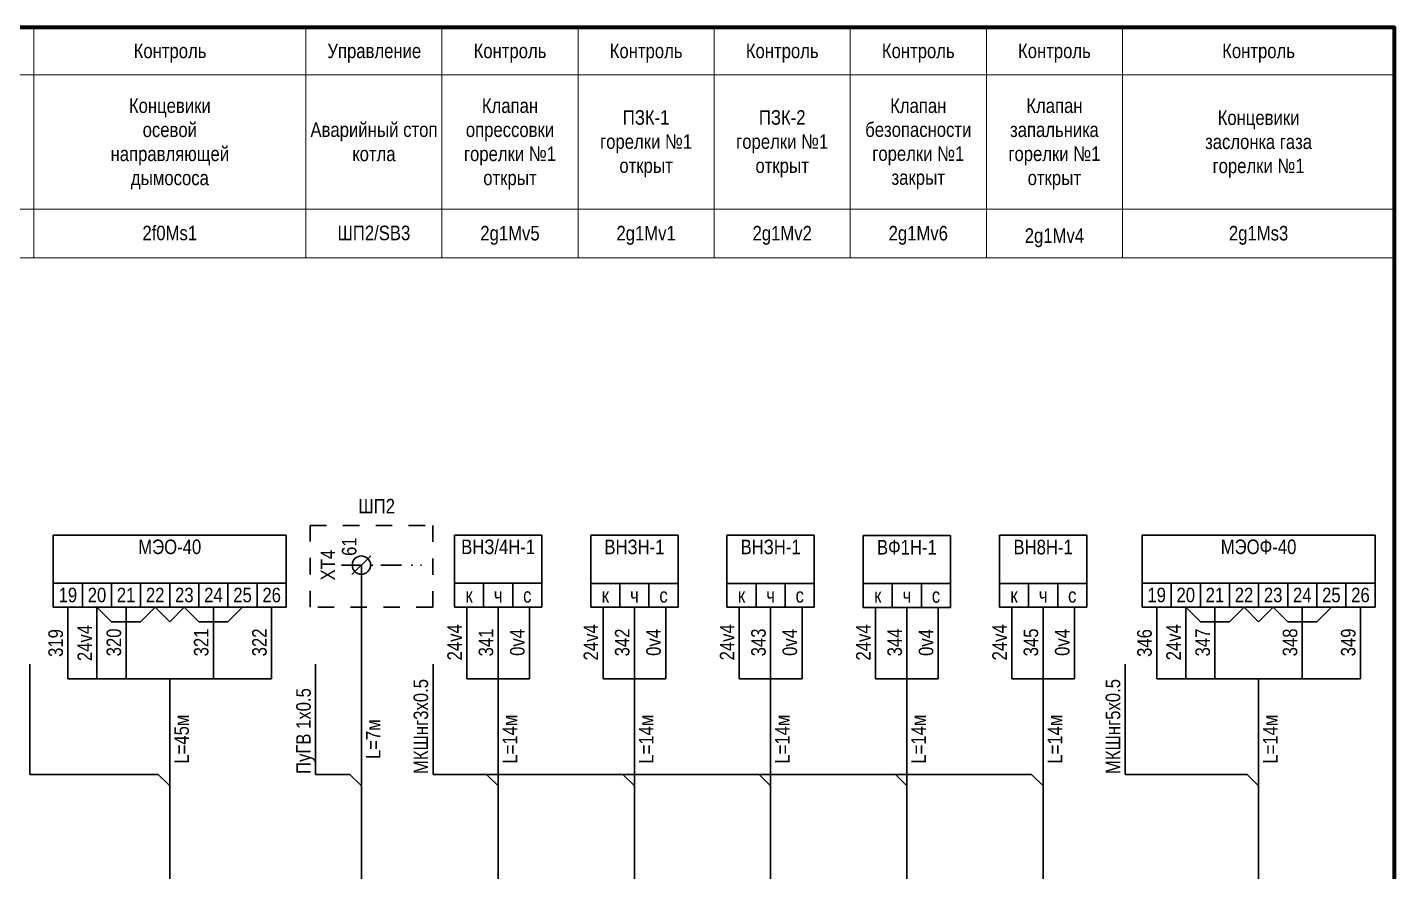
# Model space of a CAD drawing. Header units: millimetres. Extents: x -6000 to 26000, y -6000 to 26000.
# Drawn here: x 180.2 to 415, y -2264.6 to -2119.7 of the extents above; entities that cross this region are included whole.
import ezdxf

# ---------------------------------------------------------------- set-up
doc = ezdxf.new("R2010")
doc.units = ezdxf.units.MM
doc.header["$MEASUREMENT"] = 0
doc.linetypes.add('Штриховая', pattern=[5.644444, 2.822222, -2.822222])
doc.linetypes.add('Штрихпунктирная', pattern=[6.702778, 3.527778, -1.763889, 0, -1.411111])
for name, color, linetype, lineweight in [('0_Ном._пера__246', 7, 'Continuous', 100), ('2D - Общий_Ном._пера__1', 7, 'Continuous', 15), ('2D - Общий_Ном._пера__21', 7, 'Continuous', 30), ('Аннотация - Текст_Ном._пера__1', 7, 'Continuous', 15)]:
    doc.layers.add(name, color=color, linetype=linetype, lineweight=lineweight)
doc.styles.add('СГЕНЕРИР_СТИЛЬ_1', font='')
doc.styles.get('СГЕНЕРИР_СТИЛЬ_1').set_extended_font_data('Arial Narrow')

msp = doc.modelspace()

# ---------------------------------------------------------------- linework, layer by layer
at = {"layer": '0_Ном._пера__246', "color": 7, "linetype": 'Continuous', "lineweight": 100, "flags": 128}
msp.add_lwpolyline([(415, -2406.73), (415, -2119.73), (20, -2119.73), (20, -2406.73)], close=True, dxfattribs=at)
at = {"layer": '2D - Общий_Ном._пера__1', "color": 7, "linetype": 'Continuous', "lineweight": 15}
for p, q in [((181.27, -2119.73), (181.27, -2159.26)), ((228.01, -2119.73), (228.01, -2159.26)), ((251.39, -2119.73), (251.39, -2159.26)), ((274.76, -2119.73), (274.76, -2159.26)), ((298.13, -2119.73), (298.13, -2159.26)), ((321.51, -2119.73), (321.51, -2159.26)), ((344.88, -2119.73), (344.88, -2159.26)), ((368.25, -2119.73), (368.25, -2159.26)), ((415, -2119.73), (415, -2159.26)), ((20, -2127.85), (415, -2127.85)), ((20, -2150.91), (415, -2150.91)), ((20, -2159.26), (415, -2159.26))]:
    msp.add_line(p, q, dxfattribs=at)
at = {"layer": '2D - Общий_Ном._пера__21', "color": 7, "linetype": 'Continuous', "lineweight": 30}
for p, q in [((184.64, -2206.89), (224.64, -2206.89)), ((184.64, -2219.24), (184.64, -2206.89)), ((224.64, -2206.89), (224.64, -2219.24)), ((253.54, -2206.89), (268.54, -2206.89)), ((253.54, -2219.24), (253.54, -2206.89)), ((268.54, -2206.89), (268.54, -2219.24)), ((276.94, -2206.9), (291.94, -2206.9)), ((276.94, -2219.25), (276.94, -2206.9)), ((291.94, -2206.9), (291.94, -2219.25)), ((300.33, -2206.9), (315.33, -2206.9)), ((300.33, -2219.25), (300.33, -2206.9)), ((315.33, -2206.9), (315.33, -2219.25)), ((323.73, -2206.91), (338.73, -2206.91)), ((323.73, -2219.27), (323.73, -2206.91)), ((338.73, -2206.91), (338.73, -2219.27)), ((347.13, -2206.9), (362.13, -2206.9)), ((347.13, -2219.25), (347.13, -2206.9)), ((362.13, -2206.9), (362.13, -2219.25)), ((371.63, -2206.89), (411.63, -2206.89)), ((371.63, -2219.24), (371.63, -2206.89)), ((411.63, -2206.89), (411.63, -2219.24)), ((235.92, -2213.64), (239.15, -2210.4)), ((237.55, -2322.02), (237.55, -2212.01)), ((184.64, -2215.12), (224.64, -2215.12)), ((189.64, -2219.24), (189.64, -2215.12)), ((194.64, -2219.24), (194.64, -2215.12)), ((199.64, -2219.24), (199.64, -2215.12)), ((204.64, -2219.24), (204.64, -2215.12)), ((209.64, -2219.24), (209.64, -2215.12)), ((214.64, -2219.24), (214.64, -2215.12)), ((219.64, -2219.24), (219.64, -2215.12)), ((253.54, -2215.12), (268.54, -2215.12)), ((258.54, -2219.24), (258.54, -2215.12)), ((263.54, -2219.24), (263.54, -2215.12)), ((276.94, -2215.14), (291.94, -2215.14)), ((281.94, -2219.25), (281.94, -2215.14)), ((286.94, -2219.25), (286.94, -2215.14)), ((300.33, -2215.14), (315.33, -2215.14)), ((305.33, -2219.25), (305.33, -2215.14)), ((310.33, -2219.25), (310.33, -2215.14)), ((323.73, -2215.15), (338.73, -2215.15)), ((328.73, -2219.27), (328.73, -2215.15)), ((333.73, -2219.27), (333.73, -2215.15)), ((347.13, -2215.14), (362.13, -2215.14)), ((352.13, -2219.25), (352.13, -2215.14)), ((357.13, -2219.25), (357.13, -2215.14)), ((371.63, -2215.12), (411.63, -2215.12)), ((376.63, -2219.24), (376.63, -2215.12)), ((381.63, -2219.24), (381.63, -2215.12)), ((386.63, -2219.24), (386.63, -2215.12)), ((391.63, -2219.24), (391.63, -2215.12)), ((396.63, -2219.24), (396.63, -2215.12)), ((401.63, -2219.24), (401.63, -2215.12)), ((406.63, -2219.24), (406.63, -2215.12)), ((224.64, -2219.24), (184.64, -2219.24)), ((187.14, -2231.51), (187.14, -2219.24)), ((192.14, -2219.24), (194.64, -2221.74)), ((192.14, -2231.51), (192.14, -2219.24)), ((197.14, -2231.51), (197.14, -2219.24)), ((202.14, -2219.24), (199.64, -2221.74)), ((202.14, -2219.24), (204.64, -2221.74)), ((204.64, -2221.74), (207.14, -2219.24)), ((207.14, -2219.24), (209.65, -2221.74)), ((212.14, -2231.51), (212.14, -2219.24)), ((214.64, -2221.74), (217.14, -2219.24)), ((222.14, -2231.51), (222.14, -2219.24)), ((268.54, -2219.24), (253.54, -2219.24)), ((255.66, -2231.51), (255.66, -2219.24)), ((261.04, -2231.51), (261.04, -2219.24)), ((266.42, -2231.51), (266.42, -2219.24)), ((291.94, -2219.25), (276.94, -2219.25)), ((279.05, -2231.51), (279.05, -2219.25)), ((284.44, -2231.51), (284.44, -2219.25)), ((289.82, -2231.51), (289.82, -2219.25)), ((315.33, -2219.25), (300.33, -2219.25)), ((302.45, -2231.51), (302.45, -2219.25)), ((307.83, -2231.51), (307.83, -2219.25)), ((313.22, -2231.51), (313.22, -2219.25)), ((338.73, -2219.27), (323.73, -2219.27)), ((325.85, -2231.51), (325.85, -2219.27)), ((331.23, -2231.51), (331.23, -2219.27)), ((336.61, -2231.51), (336.61, -2219.27)), ((362.13, -2219.25), (347.13, -2219.25)), ((349.25, -2231.51), (349.25, -2219.25)), ((354.63, -2231.51), (354.63, -2219.25)), ((360.01, -2231.51), (360.01, -2219.25)), ((411.63, -2219.24), (371.63, -2219.24)), ((374.13, -2231.51), (374.13, -2219.24)), ((379.13, -2219.24), (381.63, -2221.74)), ((379.13, -2231.51), (379.13, -2219.24)), ((384.13, -2231.51), (384.13, -2219.24)), ((389.13, -2219.24), (386.62, -2221.74)), ((389.13, -2219.24), (391.63, -2221.74)), ((391.63, -2221.74), (394.13, -2219.24)), ((394.13, -2219.24), (396.64, -2221.74)), ((399.13, -2231.51), (399.13, -2219.24)), ((401.62, -2221.74), (404.13, -2219.24)), ((409.13, -2231.51), (409.13, -2219.24)), ((194.64, -2221.74), (199.64, -2221.74)), ((209.65, -2221.74), (214.64, -2221.74)), ((381.63, -2221.74), (386.62, -2221.74)), ((396.64, -2221.74), (401.62, -2221.74)), ((180.59, -2229), (180.59, -2247.93)), ((229.69, -2229), (229.69, -2247.93)), ((249.85, -2229), (249.85, -2247.93)), ((368.72, -2229), (368.72, -2247.93)), ((187.14, -2231.51), (222.14, -2231.51)), ((204.64, -2231.51), (204.64, -2297.19)), ((255.66, -2231.51), (266.42, -2231.51)), ((261.04, -2231.51), (261.04, -2297.19)), ((279.05, -2231.51), (289.82, -2231.51)), ((284.44, -2231.51), (284.44, -2297.19)), ((302.45, -2231.51), (313.22, -2231.51)), ((307.83, -2231.51), (307.83, -2297.19)), ((325.85, -2231.51), (336.61, -2231.51)), ((331.23, -2231.51), (331.23, -2297.19)), ((349.25, -2231.51), (360.01, -2231.51)), ((354.63, -2231.51), (354.63, -2297.19)), ((374.13, -2231.51), (409.13, -2231.51)), ((391.63, -2231.51), (391.63, -2297.19)), ((180.59, -2247.93), (202.66, -2247.93)), ((204.64, -2249.91), (202.66, -2247.93)), ((229.69, -2247.93), (235.57, -2247.93)), ((237.55, -2249.91), (235.57, -2247.93)), ((249.85, -2247.93), (352.65, -2247.93)), ((261.04, -2249.91), (259.06, -2247.93)), ((284.44, -2249.91), (282.46, -2247.93)), ((307.83, -2249.91), (305.86, -2247.93)), ((331.23, -2249.91), (329.26, -2247.93)), ((354.63, -2249.91), (352.65, -2247.93)), ((368.72, -2247.93), (389.65, -2247.93)), ((391.63, -2249.91), (389.65, -2247.93))]:
    msp.add_line(p, q, dxfattribs=at)
at = {"layer": '2D - Общий_Ном._пера__21', "color": 7, "linetype": 'Штриховая', "lineweight": 30}
for p, q in [((228.73, -2205.22), (249.8, -2205.22)), ((228.73, -2219.24), (228.73, -2205.22)), ((249.8, -2205.22), (249.8, -2219.24)), ((249.8, -2219.24), (228.73, -2219.24))]:
    msp.add_line(p, q, dxfattribs=at)
at = {"layer": '2D - Общий_Ном._пера__21', "color": 7, "linetype": 'Штрихпунктирная', "lineweight": 30}
msp.add_line((234.11, -2212.01), (247.86, -2212.01), dxfattribs=at)
at = {"layer": '2D - Общий_Ном._пера__21', "color": 7, "linetype": 'Continuous', "lineweight": 30}
msp.add_circle((237.55, -2212.01), 1.57, dxfattribs=at)

# ---------------------------------------------------------------- texts
at = {"layer": 'Аннотация - Текст_Ном._пера__1', "color": 7, "linetype": 'Continuous', "lineweight": 15, "char_height": 2.5, "attachment_point": 2, "style": 'СГЕНЕРИР_СТИЛЬ_1'}
for s, insert in [('\\A1;{\\pqc;\\fArial Narrow|b0|i0|c204|p34;Контроль}', (204.69, -2122.51)), ('\\A1;{\\pqc;\\fArial Narrow|b0|i0|c204|p34;Управление}', (239.77, -2122.51)), ('\\A1;{\\pqc;\\fArial Narrow|b0|i0|c204|p34;Контроль}', (263.07, -2122.51)), ('\\A1;{\\pqc;\\fArial Narrow|b0|i0|c204|p34;Контроль}', (286.45, -2122.51)), ('\\A1;{\\pqc;\\fArial Narrow|b0|i0|c204|p34;Контроль}', (309.82, -2122.51)), ('\\A1;{\\pqc;\\fArial Narrow|b0|i0|c204|p34;Контроль}', (333.19, -2122.51)), ('\\A1;{\\pqc;\\fArial Narrow|b0|i0|c204|p34;Контроль}', (356.57, -2122.51)), ('\\A1;{\\pqc;\\fArial Narrow|b0|i0|c204|p34;Контроль}', (391.63, -2122.51)), ('\\A1;{\\pqc;\\fArial Narrow|b0|i0|c204|p34;2\\fArial Narrow|b0|i0|c204|p34;f0Ms1}', (204.64, -2153.77)), ('\\A1;{\\pqc;\\fArial Narrow|b0|i0|c204|p34;ШП\\fArial Narrow|b0|i0|c204|p34;2\\fArial Narrow|b0|i0|c204|p34;/SB3}', (239.7, -2153.76)), ('\\A1;{\\pqc;\\fArial Narrow|b0|i0|c204|p34;2\\fArial Narrow|b0|i0|c204|p34;g1Mv5}', (263.07, -2153.8)), ('\\A1;{\\pqc;\\fArial Narrow|b0|i0|c204|p34;2\\fArial Narrow|b0|i0|c204|p34;g1Mv1}', (286.45, -2153.8)), ('\\A1;{\\pqc;\\fArial Narrow|b0|i0|c204|p34;2\\fArial Narrow|b0|i0|c204|p34;g1Mv2}', (309.82, -2153.8)), ('\\A1;{\\pqc;\\fArial Narrow|b0|i0|c204|p34;2\\fArial Narrow|b0|i0|c204|p34;g1Mv6}', (333.19, -2153.8)), ('\\A1;{\\pqc;\\fArial Narrow|b0|i0|c204|p34;2\\fArial Narrow|b0|i0|c204|p34;g1Mv4}', (356.57, -2154.21)), ('\\A1;{\\pqc;\\fArial Narrow|b0|i0|c204|p34;2\\fArial Narrow|b0|i0|c204|p34;g1Ms3}', (391.63, -2153.8)), ('\\A1;{\\pqc;\\fArial Narrow|b0|i0|c204|p34;ШП\\fArial Narrow|b0|i0|c204|p34;2}', (240.18, -2200.64)), ('\\A1;{\\pqc;\\fArial Narrow|b0|i0|c204|p34;МЭО-40}', (204.64, -2207.62)), ('\\A1;{\\pqc;\\fArial Narrow|b0|i0|c204|p34;ВНЗ/4Н-1}', (261.04, -2207.62)), ('\\A1;{\\pqc;\\fArial Narrow|b0|i0|c204|p34;ВНЗН-1}', (284.44, -2207.64)), ('\\A1;{\\pqc;\\fArial Narrow|b0|i0|c204|p34;ВНЗН-1}', (307.83, -2207.64)), ('\\A1;{\\pqc;\\fArial Narrow|b0|i0|c204|p34;В\\fArial Narrow|b0|i0|c204|p34;Ф1\\fArial Narrow|b0|i0|c204|p34;Н-1}', (331.23, -2207.69)), ('\\A1;{\\pqc;\\fArial Narrow|b0|i0|c204|p34;ВН\\fArial Narrow|b0|i0|c204|p34;8\\fArial Narrow|b0|i0|c204|p34;Н-1}', (354.63, -2207.67)), ('\\A1;{\\pqc;\\fArial Narrow|b0|i0|c204|p34;МЭО\\fArial Narrow|b0|i0|c204|p34;Ф\\fArial Narrow|b0|i0|c204|p34;-40}', (391.63, -2207.62)), ('\\A1;{\\pqc;\\fArial Narrow|b0|i0|c204|p34;19}', (187.14, -2215.89)), ('\\A1;{\\pqc;\\fArial Narrow|b0|i0|c204|p34;20}', (192.14, -2215.89)), ('\\A1;{\\pqc;\\fArial Narrow|b0|i0|c204|p34;21}', (197.14, -2215.89)), ('\\A1;{\\pqc;\\fArial Narrow|b0|i0|c204|p34;22}', (202.14, -2215.89)), ('\\A1;{\\pqc;\\fArial Narrow|b0|i0|c204|p34;23}', (207.14, -2215.89)), ('\\A1;{\\pqc;\\fArial Narrow|b0|i0|c204|p34;24}', (212.14, -2215.89)), ('\\A1;{\\pqc;\\fArial Narrow|b0|i0|c204|p34;25}', (217.14, -2215.89)), ('\\A1;{\\pqc;\\fArial Narrow|b0|i0|c204|p34;26}', (222.14, -2215.89)), ('\\A1;{\\pqc;\\fArial Narrow|b0|i0|c204|p34;к}', (256.04, -2215.93)), ('\\A1;{\\pqc;\\fArial Narrow|b0|i0|c204|p34;ч}', (261.04, -2215.93)), ('\\A1;{\\pqc;\\fArial Narrow|b0|i0|c204|p34;с}', (266.04, -2215.93)), ('\\A1;{\\pqc;\\fArial Narrow|b0|i0|c204|p34;к}', (279.44, -2215.94)), ('\\A1;{\\pqc;\\fArial Narrow|b0|i0|c204|p34;ч}', (284.44, -2215.94)), ('\\A1;{\\pqc;\\fArial Narrow|b0|i0|c204|p34;с}', (289.44, -2215.94)), ('\\A1;{\\pqc;\\fArial Narrow|b0|i0|c204|p34;к}', (302.83, -2215.94)), ('\\A1;{\\pqc;\\fArial Narrow|b0|i0|c204|p34;ч}', (307.83, -2215.94)), ('\\A1;{\\pqc;\\fArial Narrow|b0|i0|c204|p34;с}', (312.83, -2215.94)), ('\\A1;{\\pqc;\\fArial Narrow|b0|i0|c204|p34;к}', (326.23, -2215.96)), ('\\A1;{\\pqc;\\fArial Narrow|b0|i0|c204|p34;ч}', (331.23, -2215.96)), ('\\A1;{\\pqc;\\fArial Narrow|b0|i0|c204|p34;с}', (336.23, -2215.96)), ('\\A1;{\\pqc;\\fArial Narrow|b0|i0|c204|p34;к}', (349.63, -2215.94)), ('\\A1;{\\pqc;\\fArial Narrow|b0|i0|c204|p34;ч}', (354.63, -2215.94)), ('\\A1;{\\pqc;\\fArial Narrow|b0|i0|c204|p34;с}', (359.63, -2215.94)), ('\\A1;{\\pqc;\\fArial Narrow|b0|i0|c204|p34;19}', (374.13, -2215.89)), ('\\A1;{\\pqc;\\fArial Narrow|b0|i0|c204|p34;20}', (379.13, -2215.89)), ('\\A1;{\\pqc;\\fArial Narrow|b0|i0|c204|p34;21}', (384.13, -2215.89)), ('\\A1;{\\pqc;\\fArial Narrow|b0|i0|c204|p34;22}', (389.13, -2215.89)), ('\\A1;{\\pqc;\\fArial Narrow|b0|i0|c204|p34;23}', (394.13, -2215.89)), ('\\A1;{\\pqc;\\fArial Narrow|b0|i0|c204|p34;24}', (399.13, -2215.89)), ('\\A1;{\\pqc;\\fArial Narrow|b0|i0|c204|p34;25}', (404.13, -2215.89)), ('\\A1;{\\pqc;\\fArial Narrow|b0|i0|c204|p34;26}', (409.13, -2215.89))]:
    msp.add_mtext(s, dxfattribs=dict(at, insert=insert))
at = {"layer": 'Аннотация - Текст_Ном._пера__1', "color": 7, "linetype": 'Continuous', "lineweight": 15, "char_height": 2.5, "width": 23.3734, "attachment_point": 2, "style": 'СГЕНЕРИР_СТИЛЬ_1'}
for s, insert, line_spacing_factor in [('\\A1;{\\pqc;\\fArial Narrow|b0|i0|c204|p34;Концевики о\\fArial Narrow|b0|i0|c204|p34;сев\\fArial Narrow|b0|i0|c204|p34;ой\\fArial Narrow|b0|i0|c204|p34; направляющ\\fArial Narrow|b0|i0|c204|p34;ей\\fArial Narrow|b0|i0|c204|p34; дымососа}', (204.65, -2131.92), 0.990855), ('\\A1;{\\pqc;\\fArial Narrow|b0|i0|c204|p34;Клапан опрессовки горелки №1 открыт}', (263.07, -2131.92), 0.990186), ('\\A1;{\\pqc;\\fArial Narrow|b0|i0|c204|p34;Клапан безопасности\\P\\pqc;\\fArial Narrow|b0|i0|c204|p34;горелки №1 закрыт}', (333.19, -2131.92), 0.985638), ('\\A1;{\\pqc;\\fArial Narrow|b0|i0|c204|p34;Клапан запальника\\P\\pqc;\\fArial Narrow|b0|i0|c204|p34;горелки №1 открыт}', (356.57, -2131.92), 0.990186), ('\\A1;{\\pqc;\\fArial Narrow|b0|i0|c204|p34;ПЗК-1\\P\\pqc;\\fArial Narrow|b0|i0|c204|p34;горелки №1 открыт}', (286.45, -2133.94), 0.991331), ('\\A1;{\\pqc;\\fArial Narrow|b0|i0|c204|p34;ПЗК-2\\P\\pqc;\\fArial Narrow|b0|i0|c204|p34;горелки №1 открыт}', (309.82, -2133.94), 0.991331), ('\\A1;{\\pqc;\\fArial Narrow|b0|i0|c204|p34;Концевики з\\fArial Narrow|b0|i0|c204|p34;аслонка газа горелки №1}', (391.63, -2133.98), 0.991164), ('\\A1;{\\pqc;\\fArial Narrow|b0|i0|c204|p34;Аварийный стоп \\fArial Narrow|b0|i0|c204|p34;к\\fArial Narrow|b0|i0|c204|p34;отла}', (239.71, -2136.04), 0.994649)]:
    msp.add_mtext(s, dxfattribs=dict(at, insert=insert, line_spacing_factor=line_spacing_factor))
at = {"layer": 'Аннотация - Текст_Ном._пера__1', "color": 7, "linetype": 'Continuous', "lineweight": 15, "char_height": 2.5, "attachment_point": 2, "rotation": 90, "style": 'СГЕНЕРИР_СТИЛЬ_1'}
for s, insert in [('\\A1;{\\pqc;\\fArial Narrow|b0|i0|c204|p34;XT\\fArial Narrow|b0|i0|c204|p34;4}', (230.54, -2212.01)), ('\\A1;{\\pqc;\\fArial Narrow|b0|i0|c204|p34;61}', (234.2, -2208.84)), ('\\A1;{\\pqc;\\fArial Narrow|b0|i0|c204|p34;3\\fArial Narrow|b0|i0|c204|p34;19}', (183.79, -2225.38)), ('\\A1;{\\pqc;\\fArial Narrow|b0|i0|c204|p34;24v\\fArial Narrow|b0|i0|c204|p34;4}', (188.79, -2225.38)), ('\\A1;{\\pqc;\\fArial Narrow|b0|i0|c204|p34;3\\fArial Narrow|b0|i0|c204|p34;20}', (193.79, -2225.28)), ('\\A1;{\\pqc;\\fArial Narrow|b0|i0|c204|p34;3\\fArial Narrow|b0|i0|c204|p34;21}', (208.79, -2225.28)), ('\\A1;{\\pqc;\\fArial Narrow|b0|i0|c204|p34;3\\fArial Narrow|b0|i0|c204|p34;22}', (218.79, -2225.28)), ('\\A1;{\\pqc;\\fArial Narrow|b0|i0|c204|p34;24v\\fArial Narrow|b0|i0|c204|p34;4}', (252.31, -2225.26)), ('\\A1;{\\pqc;\\fArial Narrow|b0|i0|c204|p34;3\\fArial Narrow|b0|i0|c204|p34;41}', (257.69, -2225.29)), ('\\A1;{\\pqc;\\fArial Narrow|b0|i0|c204|p34;0v\\fArial Narrow|b0|i0|c204|p34;4}', (263.08, -2225.28)), ('\\A1;{\\pqc;\\fArial Narrow|b0|i0|c204|p34;24v\\fArial Narrow|b0|i0|c204|p34;4}', (275.71, -2225.26)), ('\\A1;{\\pqc;\\fArial Narrow|b0|i0|c204|p34;3\\fArial Narrow|b0|i0|c204|p34;42}', (281.09, -2225.28)), ('\\A1;{\\pqc;\\fArial Narrow|b0|i0|c204|p34;0v\\fArial Narrow|b0|i0|c204|p34;4}', (286.47, -2225.28)), ('\\A1;{\\pqc;\\fArial Narrow|b0|i0|c204|p34;24v\\fArial Narrow|b0|i0|c204|p34;4}', (299.11, -2225.26)), ('\\A1;{\\pqc;\\fArial Narrow|b0|i0|c204|p34;3\\fArial Narrow|b0|i0|c204|p34;43}', (304.49, -2225.28)), ('\\A1;{\\pqc;\\fArial Narrow|b0|i0|c204|p34;0v\\fArial Narrow|b0|i0|c204|p34;4}', (309.87, -2225.28)), ('\\A1;{\\pqc;\\fArial Narrow|b0|i0|c204|p34;24v\\fArial Narrow|b0|i0|c204|p34;4}', (322.5, -2225.28)), ('\\A1;{\\pqc;\\fArial Narrow|b0|i0|c204|p34;3\\fArial Narrow|b0|i0|c204|p34;44}', (327.89, -2225.28)), ('\\A1;{\\pqc;\\fArial Narrow|b0|i0|c204|p34;0v\\fArial Narrow|b0|i0|c204|p34;4}', (333.27, -2225.29)), ('\\A1;{\\pqc;\\fArial Narrow|b0|i0|c204|p34;24v\\fArial Narrow|b0|i0|c204|p34;4}', (345.9, -2225.26)), ('\\A1;{\\pqc;\\fArial Narrow|b0|i0|c204|p34;3\\fArial Narrow|b0|i0|c204|p34;45}', (351.28, -2225.28)), ('\\A1;{\\pqc;\\fArial Narrow|b0|i0|c204|p34;0v\\fArial Narrow|b0|i0|c204|p34;4}', (356.66, -2225.28)), ('\\A1;{\\pqc;\\fArial Narrow|b0|i0|c204|p34;3\\fArial Narrow|b0|i0|c204|p34;46}', (370.78, -2225.38)), ('\\A1;{\\pqc;\\fArial Narrow|b0|i0|c204|p34;24v\\fArial Narrow|b0|i0|c204|p34;4}', (375.78, -2225.25)), ('\\A1;{\\pqc;\\fArial Narrow|b0|i0|c204|p34;3\\fArial Narrow|b0|i0|c204|p34;47}', (380.78, -2225.29)), ('\\A1;{\\pqc;\\fArial Narrow|b0|i0|c204|p34;3\\fArial Narrow|b0|i0|c204|p34;48}', (395.78, -2225.28)), ('\\A1;{\\pqc;\\fArial Narrow|b0|i0|c204|p34;34\\fArial Narrow|b0|i0|c204|p34;9}', (405.78, -2225.28)), ('\\A1;{\\pqc;\\fArial Narrow|b0|i0|c204|p34;МКШнг3х0.5}', (246.51, -2239.71)), ('\\A1;{\\pqc;\\fArial Narrow|b0|i0|c204|p34;МКШнг5х0.5}', (365.37, -2239.71)), ('\\A1;{\\pqc;\\fArial Narrow|b0|i0|c204|p34;ПуГВ\\fArial Narrow|b0|i0|c204|p34; 1х0.5}', (226.35, -2240.49)), ('\\A1;{\\pqc;\\fArial Narrow|b0|i0|c204|p34;L=\\fArial Narrow|b0|i0|c204|p34;45\\fArial Narrow|b0|i0|c204|p34;м}', (205.42, -2241.88)), ('\\A1;{\\pqc;\\fArial Narrow|b0|i0|c204|p34;L=\\fArial Narrow|b0|i0|c204|p34;7\\fArial Narrow|b0|i0|c204|p34;м}', (238.33, -2241.88)), ('\\A1;{\\pqc;\\fArial Narrow|b0|i0|c204|p34;L=1\\fArial Narrow|b0|i0|c204|p34;4\\fArial Narrow|b0|i0|c204|p34;м}', (261.81, -2241.88)), ('\\A1;{\\pqc;\\fArial Narrow|b0|i0|c204|p34;L=1\\fArial Narrow|b0|i0|c204|p34;4\\fArial Narrow|b0|i0|c204|p34;м}', (285.21, -2241.88)), ('\\A1;{\\pqc;\\fArial Narrow|b0|i0|c204|p34;L=1\\fArial Narrow|b0|i0|c204|p34;4\\fArial Narrow|b0|i0|c204|p34;м}', (308.61, -2241.88)), ('\\A1;{\\pqc;\\fArial Narrow|b0|i0|c204|p34;L=1\\fArial Narrow|b0|i0|c204|p34;4\\fArial Narrow|b0|i0|c204|p34;м}', (332, -2241.88)), ('\\A1;{\\pqc;\\fArial Narrow|b0|i0|c204|p34;L=1\\fArial Narrow|b0|i0|c204|p34;4\\fArial Narrow|b0|i0|c204|p34;м}', (355.4, -2241.88)), ('\\A1;{\\pqc;\\fArial Narrow|b0|i0|c204|p34;L=1\\fArial Narrow|b0|i0|c204|p34;4\\fArial Narrow|b0|i0|c204|p34;м}', (392.4, -2241.88))]:
    msp.add_mtext(s, dxfattribs=dict(at, insert=insert))

doc.saveas('drawing.dxf')
